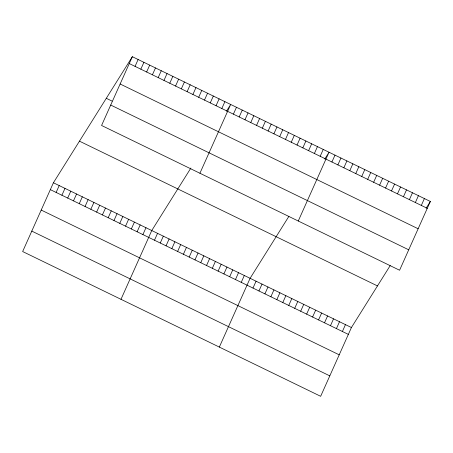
<?xml version="1.0" encoding="UTF-8"?>
<svg xmlns="http://www.w3.org/2000/svg" width="453" height="453" viewBox="0 0 453 453"><rect width="100%" height="100%" fill="white"/><g stroke="black" fill="none" stroke-linecap="round" stroke-linejoin="round"><path stroke-width="0.68" d="M132.344 56.699L101.574 125.475L399.586 270.237L430.35 201.46L132.344 56.699L53.414 182.763L22.65 251.54L320.656 396.301L351.426 327.525L390.214 265.566M56.132 192.434L59.201 185.571M61.914 195.243L64.983 188.38M67.701 198.052L70.77 191.189M73.482 200.866L76.557 194.003M135.056 66.37L138.125 59.507M79.269 203.674L82.338 196.812M140.843 69.179L143.912 62.316M85.056 206.483L88.125 199.62M146.625 71.993L149.694 65.124M90.838 209.292L93.907 202.429M152.412 74.802L155.481 67.939M96.625 212.106L99.694 205.243M158.193 77.61L161.268 70.747M102.412 214.915L105.481 208.052M163.98 80.419L167.049 73.556M108.193 217.723L111.262 210.86M169.767 83.233L172.836 76.37M113.98 220.537L117.05 213.674M175.549 86.042L178.618 79.179M119.762 223.346L122.837 216.483M181.336 88.85L184.405 81.987M125.549 226.155L128.618 219.292M187.117 91.659L190.192 84.796M131.336 228.963L134.405 222.1M192.904 94.473L195.973 87.61M137.117 231.777L140.187 224.915M198.691 97.282L201.761 90.419M142.905 234.586L145.974 227.723M204.473 100.09L207.542 93.227M120.991 299.308L151.761 230.532L190.889 168.035M210.26 102.905L213.329 96.042M154.473 240.209L157.542 233.34M216.047 105.713L219.116 98.85M160.26 243.018L163.329 236.155M221.828 108.522L224.898 101.659M166.041 245.826L169.111 238.963M199.92 173.244L230.685 104.467L226.449 111.228M171.829 248.635L174.898 241.772M233.397 114.145L236.472 107.282M177.61 251.449L180.685 244.586M239.184 116.953L242.253 110.09M183.397 254.258L186.466 247.395M244.971 119.762L248.04 112.899M189.184 257.066L192.253 250.203M250.752 122.576L253.822 115.708M194.966 259.875L198.04 253.012M256.54 125.385L259.609 118.522M200.753 262.689L203.822 255.826M262.321 128.193L265.396 121.33M206.54 265.498L209.609 258.635M268.108 131.002L271.177 124.139M212.321 268.306L215.39 261.443M273.895 133.816L276.964 126.953M218.108 271.121L221.177 264.258M279.677 136.625L282.746 129.762M223.89 273.929L226.964 267.066M285.464 139.433L288.533 132.57M229.677 276.738L232.746 269.875M291.245 142.242L294.32 135.379M235.464 279.546L238.533 272.683M297.032 145.056L300.101 138.193M241.245 282.361L244.314 275.498M302.819 147.865L305.888 141.002M219.337 347.083L250.101 278.306L288.895 216.347M308.601 150.673L311.67 143.811M252.989 288.063L256.064 281.2M314.388 153.488L317.457 146.619M258.952 290.962L262.021 284.099M320.175 156.296L323.244 149.433M264.914 293.855L267.983 286.992M298.261 221.019L329.025 152.242L324.795 159.003M270.871 296.749L273.94 289.886M331.919 161.998L334.988 155.136M276.834 299.648L279.903 292.78M337.876 164.898L340.945 158.035M282.791 302.542L285.86 295.679M343.838 167.791L346.907 160.928M288.754 305.435L291.823 298.572M349.795 170.685L352.87 163.822M294.71 308.329L297.785 301.466M355.758 173.584L358.827 166.721M300.673 311.228L303.742 304.365M361.721 176.477L364.79 169.615M306.636 314.122L309.705 307.259M367.677 179.371L370.747 172.508M312.593 317.015L315.662 310.152M373.64 182.27L376.709 175.407M318.555 319.914L321.624 313.051M379.597 185.164L382.666 178.301M324.512 322.808L327.581 315.945M385.56 188.057L388.629 181.194M330.475 325.701L333.544 318.838M391.517 190.956L394.591 184.088M336.432 328.601L339.507 321.738M397.479 193.85L400.548 186.987M342.394 331.494L345.463 324.631M403.442 196.744L406.511 189.881M409.399 199.637L412.468 192.774M415.361 202.536L418.43 195.673M421.318 205.43L424.387 198.567M426.12 208.221L430.35 201.46M129.269 63.562L427.281 208.323M120.13 83.992L418.142 228.759M106.296 98.295L112.078 101.11M110.713 105.045L408.725 249.807M79.462 141.16L377.468 285.922M53.414 182.763L351.426 327.525M50.345 189.626L348.357 334.388M41.206 210.056L339.212 354.824M31.789 231.104L329.801 375.871"/></g></svg>
